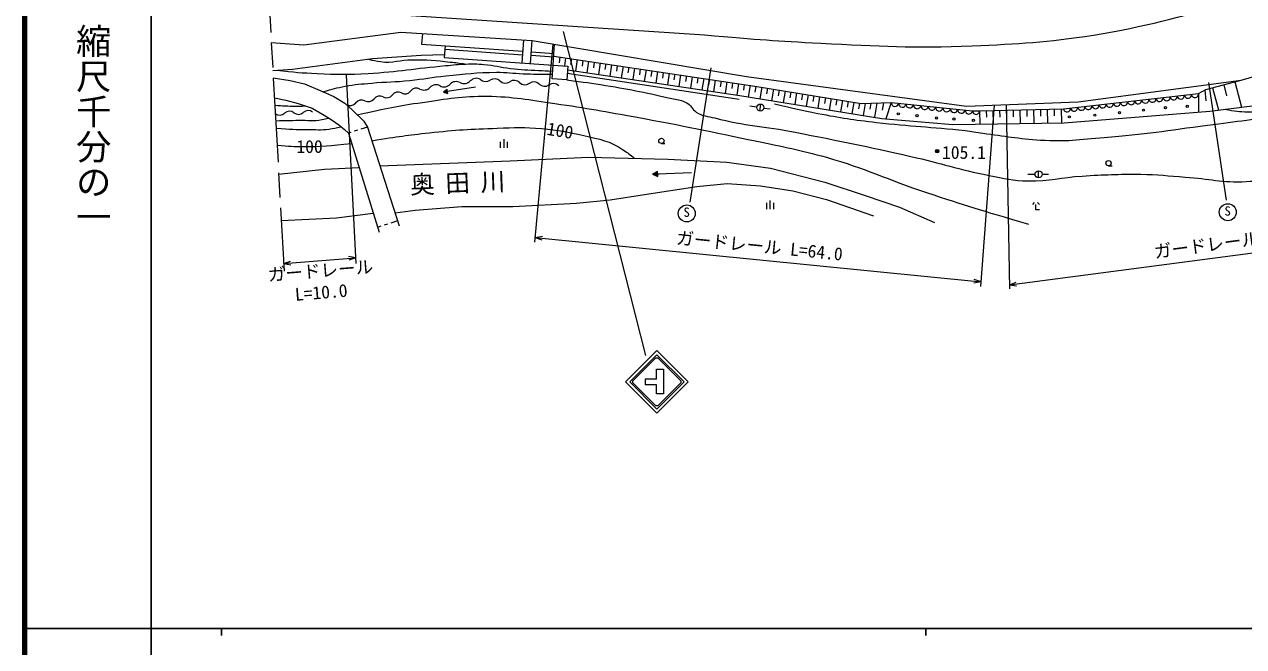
# Model space of a CAD drawing. Units: millimetres, scale not verified. Extents: x 40000 to 680000, y 20000 to 380000.
# Drawn here: x 40000 to 213136, y 202409 to 290873 of the extents above; entities that cross this region are included whole.
import ezdxf
from ezdxf.enums import TextEntityAlignment as Align

# ---------------------------------------------------------------- set-up
doc = ezdxf.new("R2010")
doc.units = ezdxf.units.MM
doc.header["$LTSCALE"] = 1000
doc.header["$PDMODE"] = 32
doc.header["$PDSIZE"] = 500
doc.linetypes.add('CHAIN', pattern=[18.5, 12, -1.5, 3.5, -1.5])
for name, color, linetype, lineweight in [('M-BGD', 7, 'Continuous', 13), ('M-BGD-HTXT', 7, 'Continuous', 13), ('M-BMK', 2, 'CHAIN', 13), ('M-STR-HTXT', 7, 'Continuous', 13), ('M-TTL', 2, 'Continuous', 140), ('M-TTL-BAND', 7, 'Continuous', 25)]:
    doc.layers.add(name, color=color, linetype=linetype, lineweight=lineweight)
doc.styles.add('@ＭＳ ゴシック', font='')
doc.styles.add('ＭＳ ゴシック', font='')
doc.styles.get('@ＭＳ ゴシック').set_extended_font_data('@MS Gothic')
doc.styles.get('ＭＳ ゴシック').set_extended_font_data('MS Gothic')

msp = doc.modelspace()

# ---------------------------------------------------------------- linework, layer by layer
at = {"layer": 'M-BGD'}
for p, q in [((74773, 293480), (136589, 289384)), ((79674, 287983), (93461, 289752)), ((93461, 289752), (112116, 288558)), ((96515, 289556), (96410, 288055)), ((75064, 288300), (79674, 287983)), ((96410, 288055), (110792, 287054)), ((99743, 287823), (99628, 286166)), ((110677, 285397), (110902, 288636)), ((111890, 285313), (112116, 288558)), ((112116, 288558), (142557, 283438)), ((115202, 286747), (115291, 288024)), ((78058, 284501), (89431, 286019)), ((89431, 286019), (96351, 286510)), ((96351, 286510), (99658, 286598)), ((99628, 286166), (115086, 285090)), ((110755, 286515), (99706, 287284)), ((115164, 286208), (111968, 286430)), ((112006, 286969), (115202, 286747)), ((115086, 285090), (115202, 286747)), ((115175, 286365), (143745, 282101)), ((116050, 286235), (115928, 285421)), ((116864, 286113), (116692, 284962)), ((117678, 285992), (117557, 285178)), ((118492, 285870), (118249, 284242)), ((119306, 285749), (119185, 284935)), ((212806, 282934), (227349, 287173)), ((75286, 284323), (78058, 284501)), ((114930, 283132), (115086, 285090)), ((115086, 285090), (117166, 284924)), ((117166, 284924), (117010, 282966)), ((117125, 284412), (141590, 280738)), ((120120, 285627), (119877, 283999)), ((120934, 285506), (120813, 284692)), ((121748, 285384), (121505, 283755)), ((122563, 285263), (122442, 284448)), ((123378, 285141), (123135, 283510)), ((124194, 285019), (124072, 284204)), ((125009, 284898), (124765, 283265)), ((125825, 284776), (125704, 283959)), ((126642, 284654), (126398, 283020)), ((127459, 284532), (127337, 283715)), ((128276, 284410), (128032, 282774)), ((129093, 284288), (128971, 283470)), ((129911, 284166), (129667, 282529)), ((130730, 284044), (130608, 283225)), ((137464, 284672), (134510, 265577)), ((117010, 282966), (114930, 283132)), ((117085, 283913), (141516, 280244)), ((131548, 283922), (131304, 282283)), ((132368, 283799), (132245, 282980)), ((133187, 283677), (132942, 282037)), ((134007, 283555), (133885, 282735)), ((134827, 283432), (134582, 281791)), ((135648, 283310), (135525, 282489)), ((136469, 283187), (136223, 281544)), ((137290, 283065), (137167, 282243)), ((138112, 282942), (137866, 281297)), ((138934, 282819), (138811, 281997)), ((139756, 282696), (139510, 281050)), ((140579, 282574), (140456, 281751)), ((141402, 282451), (141156, 280803)), ((142226, 282328), (142103, 281504)), ((142557, 283438), (173797, 279240)), ((189635, 279881), (212806, 282934)), ((207770, 281594), (212806, 282934)), ((210684, 265882), (208174, 282591)), ((210309, 282269), (210727, 280696)), ((211882, 282688), (212835, 279105)), ((100055, 281622), (99510, 281230)), ((100103, 281326), (99510, 281230)), ((99510, 281230), (100150, 281030)), ((100100, 281346), (99547, 281257)), ((100106, 281306), (99553, 281217)), ((100096, 281366), (99583, 281283)), ((100109, 281287), (99596, 281204)), ((100093, 281385), (99619, 281309)), ((100112, 281267), (99638, 281190)), ((100090, 281405), (99656, 281335)), ((100115, 281247), (99681, 281177)), ((100087, 281425), (99692, 281361)), ((100119, 281227), (99724, 281164)), ((100084, 281445), (99728, 281387)), ((100080, 281464), (99765, 281413)), ((100122, 281208), (99766, 281150)), ((100077, 281484), (99801, 281439)), ((100125, 281188), (99809, 281137)), ((100074, 281504), (99837, 281466)), ((100128, 281168), (99852, 281123)), ((100071, 281523), (99873, 281492)), ((100131, 281148), (99894, 281110)), ((100068, 281543), (99910, 281518)), ((100135, 281129), (99937, 281097)), ((100064, 281563), (99946, 281544)), ((100138, 281109), (99980, 281083)), ((100061, 281583), (99982, 281570)), ((100058, 281602), (100019, 281596)), ((100141, 281089), (100022, 281070)), ((100150, 281030), (100055, 281622)), ((100144, 281069), (100065, 281057)), ((104052, 281963), (100103, 281326)), ((100300, 281358), (100103, 281326)), ((100147, 281050), (100108, 281043)), ((141590, 280738), (161779, 277492)), ((143050, 282205), (142802, 280543)), ((143880, 282079), (143743, 281250)), ((143745, 282101), (158819, 279602)), ((144709, 281941), (144434, 280281)), ((145539, 281804), (145402, 280973)), ((146370, 281666), (146096, 280014)), ((147196, 281529), (147059, 280703)), ((148022, 281392), (147749, 279748)), ((148844, 281256), (148708, 280434)), ((149666, 281120), (149395, 279483)), ((150485, 280984), (150349, 280166)), ((151303, 280848), (151033, 279220)), ((152117, 280713), (151982, 279899)), ((152932, 280578), (152663, 278958)), ((187558, 278863), (206752, 281029)), ((206752, 281029), (206732, 278424)), ((206752, 281029), (207770, 281594)), ((207614, 281508), (207763, 280021)), ((208736, 281851), (209573, 278705)), ((144019, 279104), (143018, 279250)), ((144444, 278554), (144588, 279543)), ((145010, 278973), (145907, 278841)), ((153742, 280444), (153608, 279634)), ((154552, 280310), (154285, 278697)), ((155359, 280176), (155225, 279370)), ((156165, 280042), (155899, 278437)), ((156968, 279909), (156835, 279107)), ((157770, 279776), (157505, 278179)), ((158569, 279644), (158437, 278845)), ((158819, 279602), (163105, 279757)), ((159390, 279623), (159107, 277914)), ((160216, 279653), (160076, 278808)), ((161045, 279683), (160710, 277664)), ((162004, 279717), (161828, 278657)), ((163105, 279757), (162323, 277445)), ((173797, 279240), (189635, 279881)), ((175642, 278584), (187558, 278863)), ((183301, 278763), (183346, 276814)), ((184276, 278786), (184298, 277811)), ((185250, 278809), (185297, 276845)), ((186233, 278832), (186256, 277850)), ((187215, 278855), (187261, 276877)), ((208349, 278555), (218547, 279806)), ((161779, 277492), (171857, 276628)), ((175642, 278584), (175687, 276690)), ((176589, 278606), (176611, 277659)), ((177536, 278628), (177581, 276721)), ((178490, 278651), (178512, 277697)), ((179443, 278673), (179488, 276751)), ((180404, 278696), (180427, 277735)), ((181365, 278718), (181410, 276782)), ((182333, 278741), (182355, 277773)), ((187649, 276883), (208349, 278555)), ((86339, 275522), (86017, 275420)), ((87293, 275822), (86816, 275672)), ((88724, 276272), (87770, 275972)), ((171857, 276628), (187649, 276883)), ((107609, 273317), (107609, 274192)), ((108109, 273317), (108109, 274567)), ((108609, 273317), (108609, 274192)), ((130462, 273933), (130962, 273933)), ((108986, 271486), (120108, 271977)), ((120108, 271977), (131394, 271704)), ((76108, 269583), (82628, 270277)), ((82628, 270277), (87525, 270537)), ((90491, 270766), (108986, 271486)), ((131394, 271704), (139735, 271268)), ((139735, 271268), (145937, 270409)), ((145937, 270409), (153679, 268447)), ((193956, 270766), (194456, 270766)), ((129918, 269948), (129213, 269559)), ((129932, 269588), (129213, 269559)), ((129213, 269559), (129947, 269229)), ((129931, 269612), (129260, 269585)), ((129933, 269564), (129262, 269537)), ((129930, 269636), (129307, 269610)), ((129934, 269540), (129311, 269515)), ((129930, 269660), (129354, 269636)), ((129935, 269516), (129360, 269493)), ((129929, 269684), (129401, 269662)), ((129936, 269492), (129409, 269471)), ((129928, 269708), (129448, 269688)), ((129937, 269468), (129458, 269449)), ((129927, 269732), (129495, 269714)), ((129938, 269444), (129507, 269427)), ((129926, 269756), (129542, 269740)), ((129939, 269420), (129556, 269405)), ((129925, 269780), (129589, 269766)), ((129940, 269396), (129605, 269383)), ((129924, 269804), (129636, 269792)), ((129941, 269373), (129654, 269361)), ((129923, 269828), (129683, 269818)), ((129942, 269349), (129703, 269339)), ((129922, 269852), (129730, 269844)), ((129943, 269325), (129752, 269317)), ((129921, 269876), (129777, 269870)), ((129944, 269301), (129801, 269295)), ((129920, 269900), (129824, 269896)), ((129945, 269277), (129849, 269273)), ((129919, 269924), (129871, 269922)), ((129946, 269253), (129898, 269251)), ((129947, 269229), (129918, 269948)), ((134728, 269787), (129932, 269588)), ((130172, 269598), (129932, 269588)), ((153679, 268447), (159403, 266539)), ((183520, 269542), (182508, 269542)), ((184020, 269059), (184020, 270059)), ((184520, 269554), (185426, 269554)), ((123179, 265912), (128068, 266693)), ((128068, 266693), (135483, 267820)), ((135483, 267820), (139799, 268247)), ((139799, 268247), (144524, 267920)), ((144524, 267920), (149104, 267193)), ((149104, 267193), (153883, 265998)), ((95483, 264458), (102134, 264967)), ((102134, 264967), (109367, 265003)), ((109367, 265003), (118418, 265475)), ((118418, 265475), (123179, 265912)), ((145410, 264603), (145410, 265478)), ((145910, 264603), (145910, 265853)), ((146410, 264603), (146410, 265478)), ((153883, 265998), (160589, 263654)), ((159403, 266539), (164256, 264903)), ((164256, 264903), (169217, 262722)), ((183386, 265525), (183136, 265275)), ((183636, 264525), (183636, 265275)), ((184136, 265275), (183886, 265525)), ((76476, 262999), (84336, 263371)), ((84336, 263371), (89539, 264015)), ((92630, 264100), (95483, 264458)), ((184136, 264525), (183636, 264525)), ((90627, 262160), (90151, 262007)), ((91579, 262466), (91103, 262313)), ((93007, 262924), (92055, 262618))]:
    msp.add_line(p, q, dxfattribs=at)
for points in [[(75344, 283275), (77723, 282887), (79783, 282403), (82012, 281458), (83926, 280634), (85526, 279665), (86592, 278671), (88191, 277120), (88724, 276272), (93229, 262233)], [(75503, 280425), (77146, 280114), (78861, 279633), (80859, 278951), (82549, 277961), (83707, 277259), (84633, 276604), (85435, 275943), (86017, 275420), (90372, 261316)], [(163105, 279757), (174642, 278560), (175642, 278584)]]:
    msp.add_lwpolyline(points, dxfattribs=at)
for centre, radius in [((144516, 279049), 500), ((198929, 278685), 150), ((202031, 279025), 150), ((205133, 279218), 150), ((164102, 278164), 150), ((166751, 277890), 150), ((169530, 277567), 150), ((172001, 277421), 150), ((174764, 277227), 150), ((188389, 277716), 150), ((191999, 277958), 150), ((195513, 278322), 150), ((130462, 274308), 375), ((169629, 272847), 150), ((169629, 272847), 120), ((169629, 272847), 90), ((169629, 272847), 60), ((169629, 272847), 30), ((169629, 272847), 20), ((193956, 271141), 375), ((184020, 269559), 500), ((134061, 263993), 1200), ((210881, 264163), 1200)]:
    msp.add_circle(centre, radius, dxfattribs=at)
for centre, radius, start, end in [((98450, 281099), 1181, 61.14406, 137.08261), ((99590, 283168), 1181, 241.14406, 317.08261), ((101320, 281559), 1181, 61.14406, 137.08261), ((102460, 283628), 1181, 241.14406, 317.08261), ((104190, 282020), 1181, 61.14406, 137.08261), ((105524, 283841), 1096, 225.87893, 304.81437), ((106776, 282041), 1096, 45.87893, 124.81437), ((108302, 283615), 1096, 225.87893, 304.81437), ((109554, 281815), 1096, 45.87893, 124.81437), ((111081, 283389), 1096, 225.87893, 304.81437), ((112333, 281589), 1096, 45.87893, 124.81437), ((113859, 283163), 1096, 225.87893, 304.81437), ((115111, 281363), 1096, 45.87893, 124.81437), ((90466, 279679), 1007, 60.8494, 143.37359), ((91447, 281438), 1007, 240.8494, 323.37359), ((93063, 280237), 1007, 60.8494, 143.37359), ((94044, 281995), 1007, 240.8494, 323.37359), ((95660, 280794), 1007, 60.8494, 143.37359), ((96720, 282708), 1181, 241.14406, 317.08261), ((202205, 280524), 508, 187.38225, 5.4926), ((203215, 280638), 508, 187.38225, 5.4926), ((204225, 280752), 508, 187.38225, 5.4926), ((205236, 280866), 508, 187.38225, 5.4926), ((206246, 280980), 508, 187.38225, 5.4926), ((86253, 280323), 1007, 240.8494, 323.37359), ((87869, 279122), 1007, 60.8494, 143.37359), ((88850, 280881), 1007, 240.8494, 323.37359), ((163633, 279730), 528, 177.11584, 351.04314), ((164681, 279621), 528, 177.11584, 351.04314), ((165730, 279513), 528, 177.11584, 351.04314), ((166779, 279404), 528, 177.11584, 351.04314), ((167828, 279295), 528, 177.11584, 351.04314), ((168877, 279186), 528, 177.11584, 351.04314), ((169926, 279078), 528, 177.11584, 351.04314), ((170974, 278969), 528, 177.11584, 351.04314), ((172023, 278860), 528, 177.11584, 351.04314), ((173072, 278751), 528, 177.11584, 351.04314), ((188062, 278929), 508, 187.38225, 5.4926), ((189072, 279043), 508, 187.38225, 5.4926), ((190082, 279157), 508, 187.38225, 5.4926), ((191092, 279271), 508, 187.38225, 5.4926), ((192103, 279385), 508, 187.38225, 5.4926), ((193113, 279499), 508, 187.38225, 5.4926), ((194123, 279612), 508, 187.38225, 5.4926), ((195133, 279726), 508, 187.38225, 5.4926), ((196144, 279840), 508, 187.38225, 5.4926), ((197154, 279954), 508, 187.38225, 5.4926), ((198164, 280068), 508, 187.38225, 5.4926), ((199174, 280182), 508, 187.38225, 5.4926), ((200184, 280296), 508, 187.38225, 5.4926), ((201195, 280410), 508, 187.38225, 5.4926), ((76261, 278985), 1004, 230.84065, 313.4775), ((77643, 277528), 1004, 50.84065, 133.4775), ((78911, 279085), 1004, 230.84065, 313.4775), ((80293, 277628), 1004, 50.84065, 133.4775), ((174121, 278643), 528, 177.11584, 351.04314), ((175142, 278572), 500, 181.34346, 1.34346)]:
    msp.add_arc(centre, radius, start, end, dxfattribs=at)
for points, knots in [([(136589, 289384), (144488, 288680), (146637, 288525), (153091, 288202), (161472, 287783), (166187, 287476), (174572, 287830), (181322, 288115), (185130, 288284), (191800, 289356), (199461, 290589), (203642, 291887), (211155, 293827), (219706, 296035), (224348, 297817), (232895, 300042), (240354, 301984), (244491, 303344), (252099, 304581), (258252, 305581), (261741, 305952), (267965, 306299), (272463, 306549), (274993, 306694), (279496, 306544), (282196, 306454), (283123, 306414), (286399, 306136)], [0, 0, 0, 0, 1, 1, 1, 2, 2, 2, 3, 3, 3, 4, 4, 4, 5, 5, 5, 6, 6, 6, 7, 7, 7, 8, 8, 8, 9, 9, 9, 9]), ([(117010, 282966), (119662, 282644), (120383, 282532), (122536, 282192), (126320, 281595), (128423, 281141), (132156, 280278), (132883, 280110), (133335, 280112), (133998, 279769), (134681, 279415), (134770, 278825), (135403, 278388), (136300, 277769), (137013, 277835), (138068, 277564), (142443, 276443), (145020, 276409), (149451, 275541), (155888, 274279), (159492, 273552), (165889, 272099), (170248, 271109), (172622, 270247), (177011, 269401), (179164, 268985), (180376, 268626), (182569, 268610), (185563, 268588), (187213, 269133), (190202, 269313), (193450, 269508), (195275, 269589), (198528, 269555), (201003, 269529), (202383, 269332), (204853, 269167), (208224, 268943), (210106, 268342), (213479, 268537), (216569, 268716), (218384, 268792), (221294, 269846), (224211, 270902), (225734, 271971), (228027, 274062), (231328, 277072), (233060, 278975), (235519, 282706), (236494, 284185), (236991, 285085), (237518, 286777), (237914, 288050), (238018, 288589), (238208, 290120)], [0, 0, 0, 0, 1, 1, 1, 2, 2, 2, 3, 3, 3, 4, 4, 4, 5, 5, 5, 6, 6, 6, 7, 7, 7, 8, 8, 8, 9, 9, 9, 10, 10, 10, 11, 11, 11, 12, 12, 12, 13, 13, 13, 14, 14, 14, 15, 15, 15, 16, 16, 16, 17, 17, 17, 18, 18, 18, 18]), ([(88845, 285941), (89609, 285714), (89894, 285681), (90578, 285581), (92323, 285326), (93321, 285850), (95085, 285848), (97194, 285845), (98380, 285760), (100476, 285520), (101344, 285421), (101639, 285392), (102693, 285230)], [0, 0, 0, 0, 1, 1, 1, 2, 2, 2, 3, 3, 3, 4, 4, 4, 4]), ([(75779, 284355), (78519, 284056), (79299, 283988), (81563, 283881), (84386, 283748), (85978, 283727), (88800, 283897), (93111, 284159), (95501, 284616), (99803, 285004), (100931, 285106), (101561, 285203), (102693, 285230), (103693, 285254), (104256, 285270), (105253, 285187), (106741, 285064), (107548, 284772), (109033, 284608), (110586, 284437), (111462, 284395), (113023, 284317), (113802, 284279), (114055, 284265), (115018, 284236)], [0, 0, 0, 0, 1, 1, 1, 2, 2, 2, 3, 3, 3, 4, 4, 4, 5, 5, 5, 6, 6, 6, 7, 7, 7, 8, 8, 8, 8]), ([(82402, 281290), (83856, 281715), (84297, 281833), (85537, 282072), (86997, 282353), (87836, 282386), (89317, 282524), (91426, 282721), (92621, 282675), (94728, 282896), (96740, 283107), (97853, 283347), (99865, 283558), (102656, 283851), (104226, 284021), (107032, 284065), (108509, 284088), (109332, 283912), (110808, 283855), (112437, 283792), (112970, 283791), (114981, 283777)], [0, 0, 0, 0, 1, 1, 1, 2, 2, 2, 3, 3, 3, 4, 4, 4, 5, 5, 5, 6, 6, 6, 7, 7, 7, 7]), ([(210506, 278819), (211926, 278510), (212475, 278473), (213750, 278439), (216127, 278376), (217407, 279079), (219727, 279602), (221490, 280000), (222496, 280166), (224222, 280705), (226284, 281349), (227005, 281707), (229347, 282789)], [0, 0, 0, 0, 1, 1, 1, 2, 2, 2, 3, 3, 3, 4, 4, 4, 4]), ([(87274, 278010), (91634, 278981), (92891, 279266), (96540, 279784), (100098, 280289), (102106, 280697), (105699, 280656), (109490, 280612), (111596, 280152), (115349, 279620), (119925, 278972), (122471, 278487), (127017, 277657), (133677, 276441), (137391, 275668), (144013, 274263), (147884, 273442), (150074, 273050), (153882, 271974), (159553, 270371), (162517, 268812), (168111, 266958), (173731, 265094), (175587, 264543), (182586, 262460)], [0, 0, 0, 0, 1, 1, 1, 2, 2, 2, 3, 3, 3, 4, 4, 4, 5, 5, 5, 6, 6, 6, 7, 7, 7, 8, 8, 8, 8]), ([(75562, 279377), (76266, 279319), (76459, 279310), (77035, 279283), (78159, 279231), (78537, 279252), (79915, 279273)], [0, 0, 0, 0, 1, 1, 1, 2, 2, 2, 2]), ([(146509, 279580), (149443, 278862), (150260, 278681), (152686, 278208), (155914, 277579), (157743, 277318), (161010, 276936), (165909, 276364), (168682, 276315), (173586, 275773), (174571, 275664), (175113, 275527), (176097, 275399), (179301, 274984), (181088, 274651), (184311, 274430), (187836, 274188), (189828, 274504), (193349, 274793), (199099, 275266), (202299, 275768), (208015, 276553), (212314, 277144), (214772, 277251), (218992, 278261), (221340, 278824), (222177, 279031), (224950, 279908)], [0, 0, 0, 0, 1, 1, 1, 2, 2, 2, 3, 3, 3, 4, 4, 4, 5, 5, 5, 6, 6, 6, 7, 7, 7, 8, 8, 8, 9, 9, 9, 9]), ([(75685, 277176), (77286, 277209), (77689, 277217), (78974, 277248), (80257, 277279), (80996, 277103), (82259, 277334), (82641, 277404), (82790, 277422), (83231, 277548)], [0, 0, 0, 0, 1, 1, 1, 2, 2, 2, 3, 3, 3, 3]), ([(75744, 276103), (77894, 275975), (78485, 275923), (80245, 275923), (81419, 275923), (82085, 275837), (83249, 275988), (83938, 276077), (84194, 276116), (84998, 276303)], [0, 0, 0, 0, 1, 1, 1, 2, 2, 2, 3, 3, 3, 3]), ([(89349, 274324), (93225, 274952), (94307, 275112), (97504, 275458), (101260, 275864), (103378, 275996), (107154, 276112), (109623, 276189), (111019, 276293), (113478, 276058), (115820, 275833), (117132, 275620), (119421, 275076), (121715, 274531), (123145, 274336), (125091, 273005), (125714, 272578), (125993, 272411), (126618, 271820)], [0, 0, 0, 0, 1, 1, 1, 2, 2, 2, 3, 3, 3, 4, 4, 4, 5, 5, 5, 6, 6, 6, 6]), ([(75880, 273678), (77674, 273535), (78203, 273525), (79695, 273508), (82347, 273477), (83287, 273628), (86472, 273945)], [0, 0, 0, 0, 1, 1, 1, 2, 2, 2, 2])]:
    msp.add_open_spline(points, degree=3, knots=knots, dxfattribs=at)
msp.add_point((169629, 272847), dxfattribs=at)
at = {"layer": 'M-BMK'}
msp.add_line((73284, 320188), (76879, 255780), dxfattribs=at)
at = {"layer": 'M-STR-HTXT'}
for p, q in [((116488, 289880), (128186, 243808)), ((112470, 259923), (115105, 288056)), ((85673, 283671), (87089, 256889)), ((175820, 253630), (177765, 279400)), ((179412, 279467), (179892, 253280)), ((179882, 253835), (244991, 262408)), ((112533, 260593), (113553, 260742)), ((112533, 260593), (175867, 254248)), ((112533, 260593), (113503, 260244)), ((76818, 256868), (87047, 257691)), ((76818, 256868), (77795, 257197)), ((76818, 256868), (77835, 256699)), ((87047, 257691), (86030, 257860)), ((87047, 257691), (86070, 257361)), ((175867, 254248), (174897, 254596)), ((175867, 254248), (174847, 254099)), ((179882, 253835), (180841, 254213)), ((179882, 253835), (180906, 253717)), ((129963, 243452), (133229, 240186)), ((129759, 241848), (130766, 241848)), ((129759, 240439), (129759, 241848)), ((130766, 241848), (130766, 238358)), ((128148, 240439), (128148, 239633)), ((129759, 240439), (128148, 240439)), ((129759, 239633), (128148, 239633)), ((129759, 238358), (129759, 239633)), ((133675, 240037), (129814, 236176)), ((134269, 240037), (129814, 235582)), ((130766, 238358), (129759, 238358))]:
    msp.add_line(p, q, dxfattribs=at)
for points in [[(129814, 235582), (125359, 240037), (129814, 244492), (134269, 240037)], [(129814, 236176), (125953, 240037), (129814, 243898), (133675, 240037)], [(133229, 240186), (133229, 239889), (129963, 236622), (129666, 236622), (126399, 239889), (126399, 240186), (129666, 243452), (129963, 243452)]]:
    msp.add_lwpolyline(points, dxfattribs=at)
at = {"layer": 'M-TTL'}
msp.add_line((40000, 380000), (40000, 20000), dxfattribs=at)
at = {"layer": 'M-TTL-BAND'}
for p, q in [((58000, 370000), (58000, 20000)), ((40000, 205000), (579000, 205000)), ((68000, 205000), (68000, 204000)), ((168000, 205000), (168000, 204000))]:
    msp.add_line(p, q, dxfattribs=at)

# ---------------------------------------------------------------- texts
at = {"layer": 'M-BGD', "style": 'ＭＳ ゴシック'}
for rotation, p in [(350.443, (116080, 275774)), (0.288, (80493, 273504))]:
    msp.add_text('100', height=1833, rotation=rotation, dxfattribs=at).set_placement(p, align=Align.MIDDLE_CENTER)
msp.add_text('105.1', height=1833, dxfattribs=at).set_placement((173425, 272669), align=Align.MIDDLE_CENTER)
for p in [(210417, 265001), (133597, 264830)]:
    msp.add_text('S', height=1320, dxfattribs=at).set_placement(p, align=Align.TOP_LEFT)
at = {"layer": 'M-BGD-HTXT', "insert": (102273, 268195), "char_height": 2566, "attachment_point": 5, "rotation": 2.154, "style": 'ＭＳ ゴシック'}
msp.add_mtext('\\T1.43;奥田川', dxfattribs=at)
at = {"layer": 'M-STR-HTXT', "style": 'ＭＳ ゴシック'}
for s, rotation, p in [('ガードレール L=64.0', 354.279, (144250, 257918)), ('ガードレール L=58.0', 7.501, (212371, 258617))]:
    msp.add_text(s, height=1833, rotation=rotation, dxfattribs=at).set_placement(p, align=Align.BOTTOM_CENTER)
for s, p in [('ガードレール', (81972, 256781)), ('L=10.0', (82073, 253688))]:
    msp.add_text(s, height=1833, rotation=4.597, dxfattribs=at).set_placement(p, align=Align.TOP_CENTER)
at = {"layer": 'M-TTL-BAND', "style": '@ＭＳ ゴシック'}
msp.add_text('縮尺千分の一', height=3666, rotation=270, dxfattribs=at).set_placement((49777, 261030), align=Align.MIDDLE_RIGHT)

doc.saveas('drawing.dxf')
